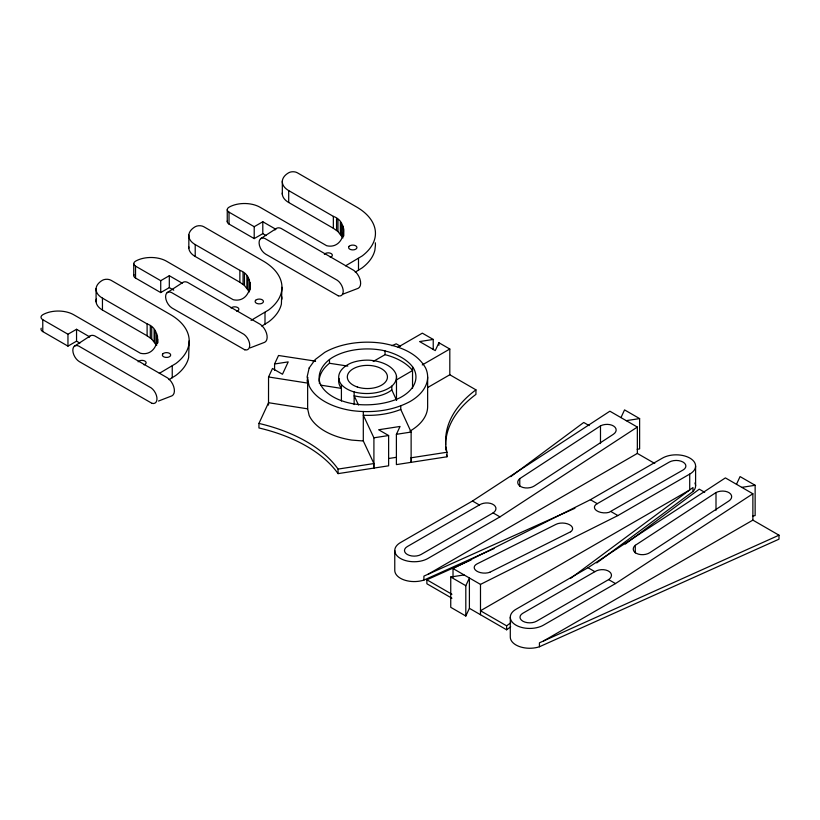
<?xml version="1.0" encoding="UTF-8"?>
<svg xmlns="http://www.w3.org/2000/svg" width="820" height="820" viewBox="0 0 820 820"><rect width="100%" height="100%" fill="white"/><g stroke="black" fill="none" stroke-linecap="round" stroke-linejoin="round"><path stroke-width="1.23" d="M281.947 287.287L281.393 304.056A64.554 37.269 0 0 1 268.611 321.881L261.775 326.114M159.346 373.356L175.849 363.537A64.554 37.269 0 0 0 170.283 314.49L111.038 280.286A6.068 3.505 0 0 0 102.449 280.286A21.853 12.618 0 0 0 96.801 292.473L97.508 293.734A21.853 12.618 0 0 0 102.449 298.131L147.108 323.91C164.143 329.691 158.055 357.489 140.404 353.246L73.687 314.736A21.853 12.618 0 0 0 66.071 311.877L63.888 311.467A21.853 12.618 0 0 0 42.773 314.736A6.068 3.505 0 0 0 42.773 319.697L42.773 331.587L67.957 346.132L76.547 341.171L79.878 343.098M307.879 377.374L307.111 380.746L307.643 383.104L268.55 376.974L268.509 405.08M268.55 376.974L272.496 368.477L282.48 374.238L288.209 361.886L274.577 363.988L274.577 370.302M274.577 363.988L278.523 355.49L315.157 361.087M258.946 423.417L268.55 402.712L307.643 408.842L309.16 415.494A60.27 34.799 0 0 0 351.78 440.104L363.301 440.976L373.91 463.546L338.055 469.091A143.869 83.066 0 0 0 258.946 423.417L258.946 427.958A143.869 83.066 0 0 1 338.055 473.632L388.629 465.811L388.629 435.533L378.655 429.762L400.058 426.451L396.398 434.323L396.398 464.612L446.982 456.781L446.982 452.24A143.869 83.066 0 0 1 475.938 389.848L449.811 374.76L427.763 387.491M449.811 374.76L449.811 349.023L438.915 342.739L435.256 350.601L419.594 341.561L433.226 339.449L433.226 349.545M465.811 616.025L465.811 585.705L469.399 577.997L469.399 608.317L465.811 616.025L450.744 607.323L450.744 577.003L464.11 574.943M620.966 417.606L624.553 409.897L639.62 418.589L639.62 448.909L637.191 449.288M736.483 484.302L740.07 476.584L755.138 485.286L755.138 515.606L752.709 515.985M138.129 361.856L138.344 361.569A4.172 2.409 0 0 1 144.904 361.066A4.172 2.409 0 0 1 144.043 364.859M324.382 254.333L324.587 254.036A4.172 2.409 0 0 1 331.147 253.544A4.172 2.409 0 0 1 330.286 257.326M88.765 337.491L89.8 336.2A10.926 6.314 60 0 1 94.792 335.913L165.712 376.862A10.926 6.314 60 0 1 173.676 386.507A10.926 6.314 60 0 1 171.974 395.834L158.465 401.062M250.202 347.864L264.727 342.278A10.926 6.314 60 0 0 266.428 332.961A10.926 6.314 60 0 0 258.474 323.305L187.544 282.357A10.926 6.314 60 0 0 182.563 282.644L182.163 283.146L169.309 275.725L160.72 280.686L135.536 266.141A6.068 3.505 0 0 1 135.536 261.18A21.853 12.618 0 0 1 156.651 257.921L158.824 258.331A21.853 12.618 0 0 1 166.45 261.18L233.167 299.689C250.807 303.943 256.906 276.145 239.86 270.354L195.211 244.575A21.853 12.618 0 0 1 190.26 240.178L189.553 238.917A21.853 12.618 0 0 1 195.211 226.73A6.068 3.505 0 0 1 203.801 226.73L263.046 260.934A64.554 37.269 0 0 1 268.611 309.981L251.022 320.425M275.007 229.959L276.053 228.667A10.926 6.314 60 0 1 281.034 228.38L351.964 269.329A10.926 6.314 60 0 1 359.918 278.984A10.926 6.314 60 0 1 358.217 288.302L342.668 294.247M510.706 476.666L583.737 422.474L589.18 425.611M469.399 608.317L506.627 629.801L506.627 625.834L510.737 622.78M570.392 578.51L692.992 487.521L692.992 491.487L596.734 562.93M506.627 629.801L510.716 626.767M625.199 544.131L699.265 489.161L704.708 492.307M519.767 478.624L600.486 425.867A9.717 5.965 -3.4 0 1 613.729 426.123A9.717 5.965 -3.4 0 1 613.309 434.323L534.312 485.963A9.717 5.965 -3.4 0 1 521.018 486.731A9.717 5.965 -3.4 0 1 519.757 478.624L519.767 486.26M635.285 545.32L716.003 492.553A9.717 5.965 -3.4 0 1 729.246 492.82A9.717 5.965 -3.4 0 1 728.826 501.02L649.829 552.659A9.717 5.965 -3.4 0 1 636.535 553.428A9.717 5.965 -3.4 0 1 635.274 545.32L635.285 552.957M329.466 359.488L331.413 358.114A48.575 28.044 0 0 1 382.571 350.335L388.044 351.718A54.335 31.365 0 0 1 412.542 366.755L413.628 368.405A48.575 28.044 0 0 1 399.729 397.884L397.649 398.848A54.335 31.365 0 0 1 360.113 404.66L357.089 404.373A48.575 28.044 0 0 1 319.82 382.684L319.421 381.156A54.335 31.365 0 0 1 329.466 359.488L329.466 363.27A54.335 31.365 0 0 0 319.134 381.126M169.022 379.67L175.849 375.427A64.554 37.269 0 0 0 188.641 357.602L189.195 340.843M345.589 265.823L362.102 256.004A64.554 37.269 0 0 0 356.536 206.958L297.291 172.753A6.068 3.505 0 0 0 288.702 172.753A21.853 12.618 0 0 0 283.043 184.941L283.751 186.201A21.853 12.618 0 0 0 288.702 190.599L333.351 216.377C350.396 222.169 344.297 249.967 326.657 245.713L259.94 207.204A21.853 12.618 0 0 0 252.314 204.354L250.141 203.944A21.853 12.618 0 0 0 229.026 207.204A6.068 3.505 0 0 0 229.026 212.165L229.026 224.065L254.21 238.599L262.8 233.649L266.121 235.565M355.265 272.137L362.102 267.904A64.554 37.269 0 0 0 374.894 250.079L375.437 245.211A64.554 37.269 0 0 0 375.304 242.771M637.345 427.066L499.964 516.877L428.122 558.348A19.434 11.224 0 0 1 400.457 558.461A19.434 11.224 0 0 1 400.642 542.481L472.484 501.01L609.875 411.199L637.345 427.066L637.345 453.419L428.122 574.215M752.873 493.763L615.482 583.573L543.639 625.045A19.434 11.224 0 0 1 515.975 625.158A19.434 11.224 0 0 1 516.169 609.178L588.001 567.707L725.392 477.896L752.873 493.763L752.873 520.116L543.639 640.912M74.353 346.245L89.8 336.2M167.106 292.689L182.563 282.644M260.596 238.712L276.053 228.667M396.48 379.875L412.542 370.537A54.335 31.365 0 0 0 388.044 355.501L385.062 354.67L373.213 361.476M42.773 319.697L67.957 334.232L76.547 329.281L89.4 336.702M229.026 212.165L254.21 226.709L262.8 221.748L275.653 229.169M133.967 274.659A6.068 3.505 0 0 0 135.536 278.041L160.72 292.576L169.309 287.625L173.737 290.188M398.089 347.157L422.331 333.156L433.226 339.449M422.259 364.931L449.811 349.023M479.351 504.976L407.325 546.561A9.717 5.607 0 0 0 407.325 554.494A9.717 5.607 0 0 0 421.06 554.494L493.097 512.91A9.717 5.965 -3.4 0 0 493.937 505.007A9.717 5.965 -3.4 0 0 481.36 503.941L479.351 504.976L472.484 501.01M453.019 577.321L453.019 568.537L590.4 499.708L662.242 458.226A19.434 11.224 0 0 1 689.907 458.113A19.434 11.224 0 0 1 689.722 474.093L689.712 489.96L480.489 610.756L506.627 625.834M597.268 503.675L669.304 462.08A9.717 5.607 0 0 1 683.039 462.08A9.717 5.607 0 0 1 683.039 470.014L608.993 512.356A9.717 5.227 3.2 0 1 596.427 510.532A9.717 5.227 3.2 0 1 597.268 503.675L590.4 499.708M453.019 568.537L480.489 584.393L617.88 515.565L689.712 474.093M594.879 571.673L522.842 613.257A9.717 5.607 0 0 0 522.842 621.191A9.717 5.607 0 0 0 536.587 621.191L608.614 579.607A9.717 5.965 -3.4 0 0 609.455 571.704A9.717 5.965 -3.4 0 0 596.878 570.638L594.879 571.673L588.001 567.707M570.597 531.79L489.878 572.227M574.933 508.277L423.909 576.111L423.909 580.078A19.434 11.213 0 0 1 394.768 570.361L394.768 550.528M423.909 580.078L494.029 548.58M451.922 598.221L426.882 583.768L426.882 579.801L471.162 559.916M539.427 646.765L779 539.17L779 535.204L539.427 642.808L539.427 646.765A19.434 11.213 0 0 1 510.286 637.058L510.286 617.224M400.765 405.654L400.765 409.446C388.998 414.151 375.939 415.863 363.301 415.238L373.91 437.808L373.91 468.087M373.91 437.808L388.629 435.533M396.398 434.323L411.127 432.048L411.127 462.326M626.255 420.66L639.62 418.589M388.731 458.493L396.275 457.324M411.127 457.785L446.982 452.24M741.772 487.357L755.138 485.286M329.466 363.27L347.834 366.079M320.64 385.133L341.407 388.393A30.822 17.794 0 0 1 339.019 378.461M282.326 192.915A21.853 12.618 0 0 0 283.043 196.841L283.751 198.102A21.853 12.618 0 0 0 288.702 202.499L333.351 228.278L337.963 231.537L342.883 237.933L342.883 226.033M637.345 453.419L654.77 463.474M752.873 520.116L779 535.204M400.549 346.327L396.193 343.816A143.869 83.066 0 0 1 391.816 345.702M188.836 246.892A21.853 12.618 0 0 0 189.553 250.817L190.26 252.078A21.853 12.618 0 0 0 195.211 256.475L239.86 282.254L244.473 285.514L249.393 291.91L249.393 280.01M611.013 511.598L617.88 515.565M493.097 512.91L499.964 516.877M608.614 579.607L615.482 583.573M96.319 299.136A21.853 12.618 0 0 0 96.801 304.374L97.508 305.624A21.853 12.618 0 0 0 102.449 310.032L147.108 335.81L151.72 339.07L156.63 345.466L156.63 333.566M450.744 577.003L465.811 585.705M426.882 579.801L451.922 594.264M358.483 404.977L354.148 395.742A30.822 17.794 0 0 0 391.816 389.92L396.583 400.324M400.765 409.446L411.127 432.048M716.003 492.553L716.003 510.255M695.596 466.047L695.596 485.881M600.486 425.867L600.486 443.558M480.489 584.393L480.489 614.713M475.938 389.848L475.938 394.389A143.869 83.066 0 0 0 445.629 444.655M438.915 342.739L438.915 345.261M427.64 376.964L427.64 406.494A60.27 34.799 0 0 1 409.99 431.094M412.542 366.755L412.542 388.198M411.281 457.765L411.281 462.306M341.407 401.011L341.407 384.601A30.822 17.794 0 0 1 351.503 362.85A29.141 16.831 0 0 1 368.897 360.164A30.822 17.794 0 0 1 396.48 376.083L396.48 400.058M396.48 376.083A29.141 16.831 0 0 1 391.816 386.128L391.816 389.92M385.062 350.888L385.062 354.67M373.756 463.566L373.756 468.107M363.301 411.455L363.301 440.976M358.494 258.382L358.494 270.272M341.407 384.601A29.141 16.831 0 0 0 354.148 391.96L354.148 404.578M343.775 228.8L343.775 235.934M341.366 223.368L341.366 235.268M340.372 222.076L340.372 233.977M338.055 469.091L338.055 473.632M337.963 219.637L337.963 231.537M336.559 218.499L336.559 230.389M333.351 216.377L333.351 228.278M319.421 381.156L319.421 383.678M307.643 379.311L307.643 408.842M288.702 190.599L288.702 202.499M282.326 181.015L282.326 194.237M265.003 312.358L265.003 324.248M262.8 221.748L262.8 233.649M254.21 226.709L254.21 238.599M250.284 282.777L250.284 289.911M247.876 277.344L247.876 289.245M246.881 276.053L246.881 287.953M244.473 273.613L244.473 285.514M243.068 272.476L243.068 284.366M239.86 270.354L239.86 282.254M227.253 209.684L227.253 221.584M195.211 244.575L195.211 256.475M188.836 234.991L188.836 248.214M172.241 365.904L172.241 377.805M169.309 275.725L169.309 287.625M160.72 280.686L160.72 292.576M157.768 339.131L157.768 342.698M157.522 336.323L157.522 343.467M155.113 330.89L155.113 342.791M154.129 329.609L154.129 341.51M151.72 327.17L151.72 339.07M150.306 326.022L150.306 337.922M147.108 323.91L147.108 335.81M135.536 266.141L135.536 278.041M133.752 263.661L133.752 275.561M102.449 298.131L102.449 310.032M96.083 288.548L96.083 301.77M76.547 329.281L76.547 341.171M67.957 334.232L67.957 346.132M42.773 331.587A6.068 3.505 0 0 1 41.205 328.205M231.096 308.012A4.172 2.409 0 0 1 237.656 307.52A4.172 2.409 0 0 1 236.796 311.303M281.813 296.748A64.554 37.269 0 0 1 281.947 299.187M446.982 456.781A143.869 83.066 0 0 1 446.51 454.587M445.865 450.18A143.869 83.066 0 0 1 445.649 446.869M315.597 361.2A143.869 83.066 0 0 1 313.209 361.261M391.816 386.128A30.822 17.794 0 0 1 354.148 391.96M694.94 482.98A19.434 11.213 0 0 1 692.992 491.487M570.607 531.79A9.717 5.227 3.2 0 0 569.346 524.605A9.717 5.227 3.2 0 0 556.052 524.318L477.055 563.893A9.717 5.227 3.2 0 0 476.635 571.048A9.717 5.227 3.2 0 0 489.888 572.237M229.026 224.065A6.068 3.505 0 0 1 227.458 220.672M309.16 367.965L307.111 376.964L309.16 385.974A60.27 34.799 0 0 0 351.78 410.574C371.521 413.178 392.247 411.045 409.99 401.574A60.27 34.799 0 0 0 425.59 367.965C417.062 352.641 399.279 346.378 382.971 343.354A60.27 34.799 0 0 0 324.761 352.364L315.188 359.57L309.16 367.965M162.903 353.82L162.483 354.404A4.172 2.409 0 0 0 167.587 357.356L168.602 357.11A4.172 2.409 0 0 0 169.463 353.328A4.172 2.409 0 0 0 162.903 353.82M255.655 300.274L255.235 300.848A4.172 2.409 0 0 0 260.35 303.8L261.354 303.564A4.172 2.409 0 0 0 262.215 299.771A4.172 2.409 0 0 0 255.655 300.274M349.146 246.297L348.726 246.871A4.172 2.409 0 0 0 353.84 249.823L354.845 249.587A4.172 2.409 0 0 0 355.706 245.795A4.172 2.409 0 0 0 349.146 246.297M338.26 295.815L265.536 254.067A9.358 5.402 60 0 1 259.089 243.099A9.358 5.402 60 0 1 264.86 238.456L335.79 279.415A9.348 5.402 60 0 1 343.108 289.788A9.348 5.402 60 0 1 338.26 295.815M244.77 349.791L172.046 308.043A9.358 5.402 60 0 1 165.599 297.076A9.358 5.402 60 0 1 171.37 292.433L242.3 333.391A9.348 5.402 60 0 1 249.618 343.764A9.348 5.402 60 0 1 244.77 349.791M152.007 403.337L79.294 361.599A9.358 5.402 60 0 1 72.837 350.622A9.358 5.402 60 0 1 78.617 345.989L149.537 386.948A9.348 5.402 60 0 1 156.866 397.321A9.348 5.402 60 0 1 152.007 403.337M357.335 386.999A20.069 11.593 0 0 0 387.45 376.964A20.069 11.593 0 0 0 357.335 366.929A20.069 11.593 0 0 0 357.335 386.999"/></g></svg>
